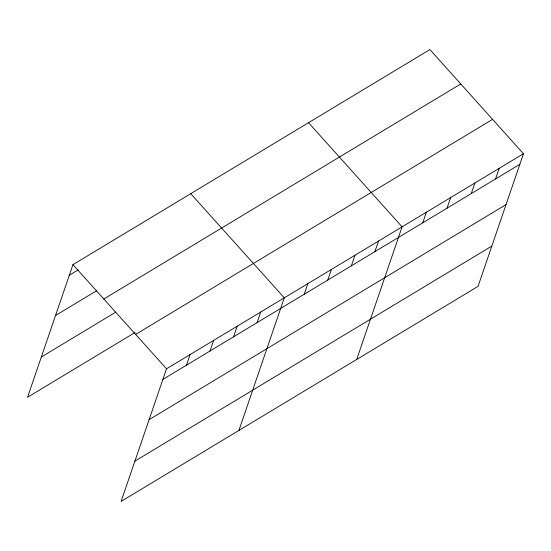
<?xml version="1.0" encoding="UTF-8"?>
<svg xmlns="http://www.w3.org/2000/svg" width="551" height="551" viewBox="0 0 551 551"><rect width="100%" height="100%" fill="white"/><g stroke="black" fill="none" stroke-linecap="round" stroke-linejoin="round"><path stroke-width="0.83" d="M523.45 153.736L166.519 368.791L121.11 501.417L478.041 286.362L523.45 153.736L429.89 49.583L72.959 264.638L27.55 397.264L135.029 332.508M186.445 365.196L190.074 354.596M210 351.008L213.63 340.408M233.562 336.813L237.192 326.213M257.117 322.617L260.747 312.018M238.9 430.448L284.302 297.822L190.742 193.67M304.235 294.227L307.864 283.627M327.79 280.039L331.42 269.439M351.345 265.844L354.975 255.244M374.907 251.649L378.537 241.049M356.683 359.479L402.092 226.854L308.532 122.701M422.734 222.831L426.364 212.231M447.006 208.209L450.635 197.609M471.277 193.58L474.907 182.98M495.549 178.958L499.178 168.358M69.33 275.238L78.159 269.914M55.541 315.509L96.769 290.666M103.829 299.007L460.767 83.952M41.339 356.993L115.689 312.197M135.642 334.423L492.573 119.367M162.889 379.391L519.82 164.336M149.101 419.662L506.032 204.607M134.899 461.146L491.829 246.09M72.959 264.638L166.519 368.791"/></g></svg>
